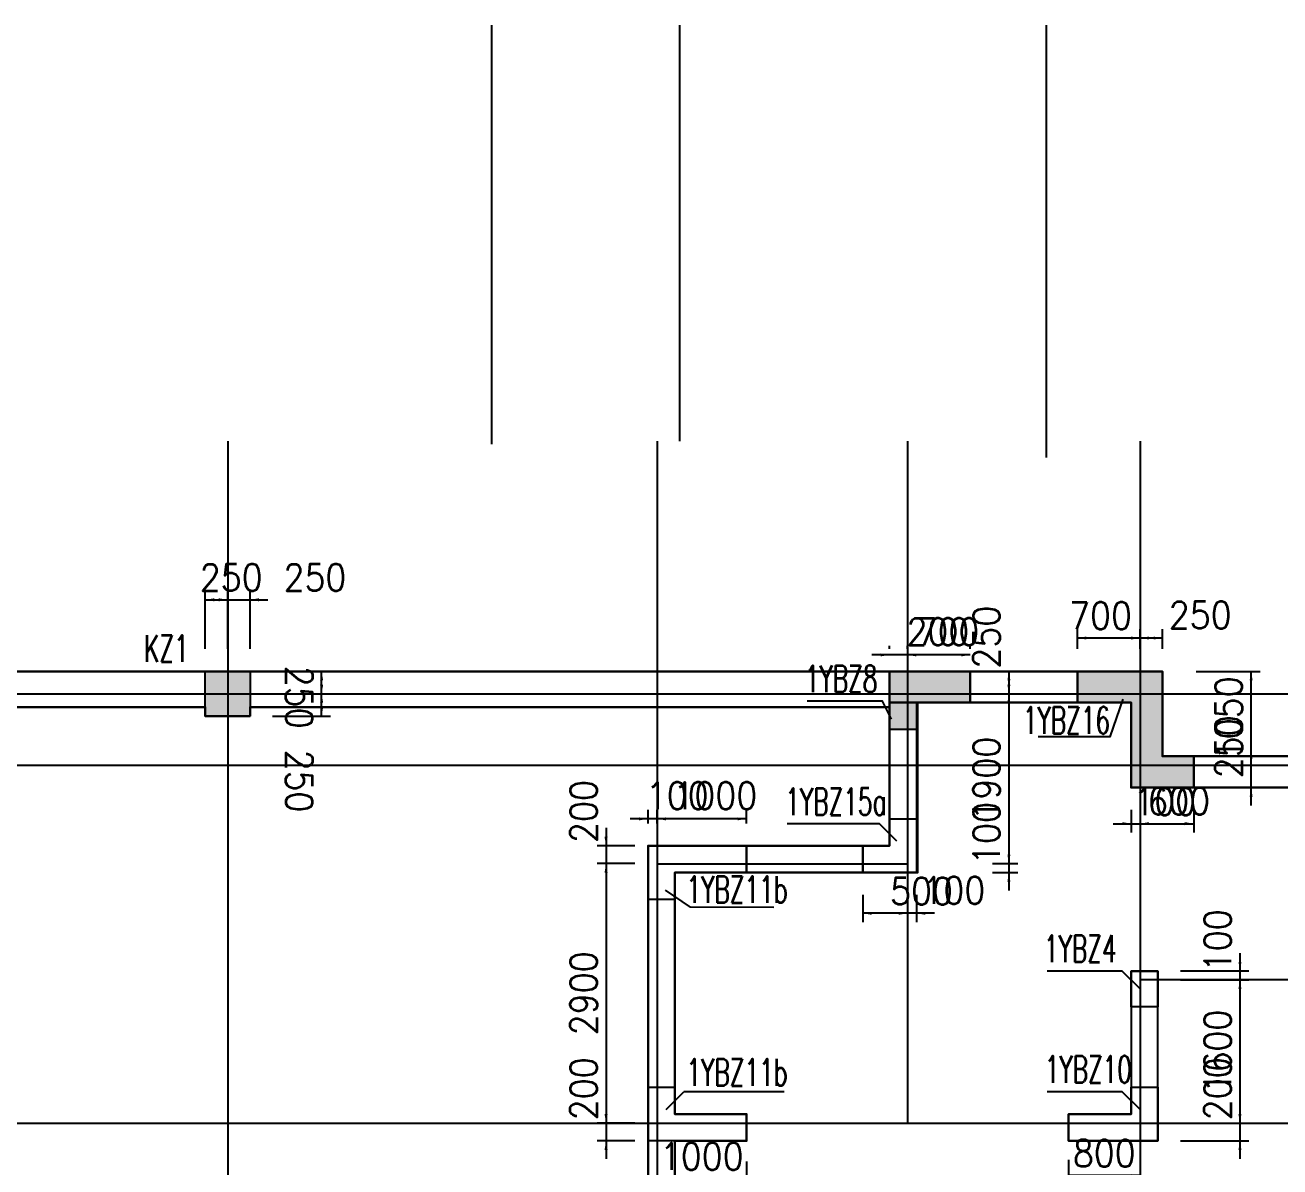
# Model space of a CAD drawing. Extents: x 387171 to 699106, y 11966 to 245688.
# Drawn here: x 635443 to 649471, y 226148 to 238913 of the extents above; entities that cross this region are included whole.
import ezdxf

# ---------------------------------------------------------------- set-up
doc = ezdxf.new("R2010")
doc.units = 0
doc.header["$LTSCALE"] = 100
doc.header["$MEASUREMENT"] = 0
for name, color, linetype in [('b边缘构件', 235, 'Continuous'), ('COLU', 7, 'Continuous'), ('DIM', 3, 'Continuous'), ('DOTE', 253, 'Continuous'), ('HATCH', 254, 'Continuous'), ('NUM', 7, 'Continuous'), ('TEXT', 7, 'Continuous'), ('THIN', 7, 'Continuous'), ('wall-主楼', 2, 'Continuous'), ('Y阴影', 254, 'Continuous'), ('小尺寸', 4, 'Continuous')]:
    doc.layers.add(name, color=color, linetype=linetype)
doc.styles.get("Standard").update_dxf_attribs({"font": 'standard'})
doc.dimstyles.get("Standard").update_dxf_attribs({"dimtxt": 300, "dimasz": 100, "dimexe": 100, "dimexo": 250, "dimgap": 100, "dimtad": 0, "dimtoh": 1, "dimdec": 0, "dimdsep": 46, "dimcen": 0.09, "dimclrt": 7, "dimadec": 0, "dimazin": 0, "dimtfac": 1, "dimtdec": 4, "dimtofl": 0, "dimtmove": 0, "dimatfit": 3, "dimfxl": 1, "dimtolj": 1, "dimtzin": 0, "dimarcsym": 0})

# ---------------------------------------------------------------- blocks, each defined once
blk = doc.blocks.new('*D3392')
at = {"layer": '小尺寸', "color": 0, "linetype": 'ByBlock', "lineweight": -2}
for p, q in [((647908, 231938), (647908, 232160)), ((648158, 232060), (647908, 232060)), ((648158, 231938), (648158, 232160))]:
    blk.add_line(p, q, dxfattribs=at)
for points in [[(647908, 232060), (648008, 232077), (648008, 232044)], [(648158, 232060), (648058, 232044), (648058, 232077)]]:
    blk.add_solid(points, dxfattribs=at)
at = {"layer": '小尺寸', "color": 7, "linetype": 'Continuous', "lineweight": -2, "insert": (648580, 232318), "char_height": 300, "width": 566.67, "attachment_point": 5, "rotation": 360}
blk.add_mtext('250', dxfattribs=at)
blk = doc.blocks.new('*D3572')
at = {"layer": '小尺寸', "color": 0, "linetype": 'ByBlock', "lineweight": -2}
for p, q in [((647208, 231938), (647208, 232160)), ((647908, 232060), (647208, 232060)), ((647908, 231938), (647908, 232160))]:
    blk.add_line(p, q, dxfattribs=at)
for points in [[(647208, 232060), (647308, 232077), (647308, 232044)], [(647908, 232060), (647808, 232044), (647808, 232077)]]:
    blk.add_solid(points, dxfattribs=at)
at = {"layer": '小尺寸', "color": 7, "linetype": 'Continuous', "lineweight": -2, "insert": (647466, 232311), "char_height": 300, "width": 566.67, "attachment_point": 5, "rotation": 360}
blk.add_mtext('700', dxfattribs=at)
blk = doc.blocks.new('*D200')
at = {"layer": '小尺寸', "color": 0, "linetype": 'ByBlock', "lineweight": -2}
for p, q in [((647808, 230138), (647808, 229885)), ((647908, 230138), (647908, 229885)), ((647608, 229985), (648108, 229985))]:
    blk.add_line(p, q, dxfattribs=at)
for points in [[(647808, 229985), (647708, 229968), (647708, 230002)], [(647908, 229985), (648008, 230002), (648008, 229968)]]:
    blk.add_solid(points, dxfattribs=at)
at = {"layer": '小尺寸', "color": 7, "linetype": 'Continuous', "lineweight": -2, "insert": (648183, 230232), "char_height": 300, "width": 476.67, "attachment_point": 5, "rotation": 360}
blk.add_mtext('100', dxfattribs=at)
blk = doc.blocks.new('*D4506')
at = {"layer": '小尺寸', "color": 0, "linetype": 'ByBlock', "lineweight": -2}
for p, q in [((647908, 230138), (647908, 229885)), ((648508, 230138), (648508, 229885)), ((647908, 229985), (648508, 229985))]:
    blk.add_line(p, q, dxfattribs=at)
for points in [[(647908, 229985), (648008, 230002), (648008, 229968)], [(648508, 229985), (648408, 229968), (648408, 230002)]]:
    blk.add_solid(points, dxfattribs=at)
at = {"layer": '小尺寸', "color": 7, "linetype": 'Continuous', "lineweight": -2, "insert": (648340, 230237), "char_height": 300, "width": 556.67, "attachment_point": 5, "rotation": 360}
blk.add_mtext('600', dxfattribs=at)
blk = doc.blocks.new('*D694')
at = {"layer": '小尺寸', "color": 0, "linetype": 'ByBlock', "lineweight": -2}
for p, q in [((649149, 230188), (649149, 230838)), ((649117, 230638), (649249, 230638)), ((649117, 230388), (649249, 230388))]:
    blk.add_line(p, q, dxfattribs=at)
for points in [[(649149, 230638), (649133, 230738), (649166, 230738)], [(649149, 230388), (649166, 230288), (649133, 230288)]]:
    blk.add_solid(points, dxfattribs=at)
at = {"layer": '小尺寸', "color": 7, "linetype": 'Continuous', "lineweight": -2, "insert": (648899, 230844), "char_height": 300, "width": 566.67, "attachment_point": 5, "rotation": 90}
blk.add_mtext('250', dxfattribs=at)
blk = doc.blocks.new('*D442')
at = {"layer": '小尺寸', "color": 0, "linetype": 'ByBlock', "lineweight": -2}
for p, q in [((648534, 231688), (649249, 231688)), ((649149, 230638), (649149, 231688)), ((649117, 230638), (649249, 230638))]:
    blk.add_line(p, q, dxfattribs=at)
for points in [[(649149, 231688), (649166, 231588), (649133, 231588)], [(649149, 230638), (649133, 230738), (649166, 230738)]]:
    blk.add_solid(points, dxfattribs=at)
at = {"layer": '小尺寸', "color": 7, "linetype": 'Continuous', "lineweight": -2, "insert": (648899, 231163), "char_height": 300, "width": 690, "attachment_point": 5, "rotation": 90}
blk.add_mtext('1050', dxfattribs=at)
blk = doc.blocks.new('*D1198')
at = {"layer": '小尺寸', "color": 0, "linetype": 'ByBlock', "lineweight": -2}
for p, q in [((645308, 229188), (645308, 228883)), ((645408, 229188), (645408, 228883)), ((645608, 228983), (645108, 228983))]:
    blk.add_line(p, q, dxfattribs=at)
for points in [[(645308, 228983), (645208, 228966), (645208, 228999)], [(645408, 228983), (645508, 228999), (645508, 228966)]]:
    blk.add_solid(points, dxfattribs=at)
at = {"layer": '小尺寸', "color": 7, "linetype": 'Continuous', "lineweight": -2, "insert": (645826, 229239), "char_height": 300, "width": 476.67, "attachment_point": 5, "rotation": 360}
blk.add_mtext('100', dxfattribs=at)
blk = doc.blocks.new('*D932')
at = {"layer": '小尺寸', "color": 0, "linetype": 'ByBlock', "lineweight": -2}
for p, q in [((644808, 229188), (644808, 228883)), ((645308, 229188), (645308, 228883)), ((645308, 228983), (644808, 228983))]:
    blk.add_line(p, q, dxfattribs=at)
for points in [[(644808, 228983), (644908, 228999), (644908, 228966)], [(645308, 228983), (645208, 228966), (645208, 228999)]]:
    blk.add_solid(points, dxfattribs=at)
at = {"layer": '小尺寸', "color": 7, "linetype": 'Continuous', "lineweight": -2, "insert": (645465, 229231), "char_height": 300, "width": 566.67, "attachment_point": 5, "rotation": 360}
blk.add_mtext('500', dxfattribs=at)
blk = doc.blocks.new('*D1684')
at = {"layer": '小尺寸', "color": 0, "linetype": 'ByBlock', "lineweight": -2}
for p, q in [((645308, 231938), (645308, 231972)), ((646008, 231938), (646008, 231972)), ((646008, 231872), (645308, 231872))]:
    blk.add_line(p, q, dxfattribs=at)
for points in [[(645308, 231872), (645408, 231888), (645408, 231855)], [(646008, 231872), (645908, 231855), (645908, 231888)]]:
    blk.add_solid(points, dxfattribs=at)
at = {"layer": '小尺寸', "color": 7, "linetype": 'Continuous', "lineweight": -2, "insert": (645761, 232132), "char_height": 300, "width": 566.67, "attachment_point": 5, "rotation": 360}
blk.add_mtext('700', dxfattribs=at)
blk = doc.blocks.new('*D1441')
at = {"layer": '小尺寸', "color": 0, "linetype": 'ByBlock', "lineweight": -2}
for p, q in [((645108, 231938), (645108, 231972)), ((645308, 231938), (645308, 231972)), ((645508, 231872), (644908, 231872))]:
    blk.add_line(p, q, dxfattribs=at)
for points in [[(645108, 231872), (645008, 231855), (645008, 231888)], [(645308, 231872), (645408, 231888), (645408, 231855)]]:
    blk.add_solid(points, dxfattribs=at)
at = {"layer": '小尺寸', "color": 7, "linetype": 'Continuous', "lineweight": -2, "insert": (645648, 232132), "char_height": 300, "width": 566.67, "attachment_point": 5, "rotation": 360}
blk.add_mtext('200', dxfattribs=at)
blk = doc.blocks.new('*D1612')
at = {"layer": '小尺寸', "color": 0, "linetype": 'ByBlock', "lineweight": -2}
for p, q in [((642508, 229988), (642508, 230139)), ((643508, 229988), (643508, 230139)), ((643508, 230039), (642508, 230039))]:
    blk.add_line(p, q, dxfattribs=at)
for points in [[(642508, 230039), (642608, 230055), (642608, 230022)], [(643508, 230039), (643408, 230022), (643408, 230055)]]:
    blk.add_solid(points, dxfattribs=at)
at = {"layer": '小尺寸', "color": 7, "linetype": 'Continuous', "lineweight": -2, "insert": (643159, 230299), "char_height": 300, "width": 690, "attachment_point": 5, "rotation": 360}
blk.add_mtext('1000', dxfattribs=at)
blk = doc.blocks.new('*D2511')
at = {"layer": '小尺寸', "color": 0, "linetype": 'ByBlock', "lineweight": -2}
for p, q in [((642408, 229988), (642408, 230139)), ((642508, 229988), (642508, 230139)), ((642708, 230039), (642208, 230039))]:
    blk.add_line(p, q, dxfattribs=at)
for points in [[(642408, 230039), (642308, 230022), (642308, 230055)], [(642508, 230039), (642608, 230055), (642608, 230022)]]:
    blk.add_solid(points, dxfattribs=at)
at = {"layer": '小尺寸', "color": 7, "linetype": 'Continuous', "lineweight": -2, "insert": (642734, 230299), "char_height": 300, "width": 476.67, "attachment_point": 5, "rotation": 360}
blk.add_mtext('100', dxfattribs=at)
blk = doc.blocks.new('*D2133')
at = {"layer": '小尺寸', "color": 0, "linetype": 'ByBlock', "lineweight": -2}
for p, q in [((642508, 226208), (642508, 225915)), ((643508, 226208), (643508, 225915)), ((643508, 226015), (642508, 226015))]:
    blk.add_line(p, q, dxfattribs=at)
for points in [[(642508, 226015), (642608, 226032), (642608, 225999)], [(643508, 226015), (643408, 225999), (643408, 226032)]]:
    blk.add_solid(points, dxfattribs=at)
at = {"layer": '小尺寸', "color": 7, "linetype": 'Continuous', "lineweight": -2, "insert": (643008, 226265), "char_height": 300, "width": 690, "attachment_point": 5, "rotation": 360}
blk.add_mtext('1000', dxfattribs=at)
blk = doc.blocks.new('*D1539')
at = {"layer": '小尺寸', "color": 0, "linetype": 'ByBlock', "lineweight": -2}
for p, q in [((646258, 231688), (646541, 231688)), ((646441, 231688), (646441, 231438)), ((646258, 231438), (646541, 231438))]:
    blk.add_line(p, q, dxfattribs=at)
for points in [[(646441, 231688), (646458, 231588), (646425, 231588)], [(646441, 231438), (646425, 231538), (646458, 231538)]]:
    blk.add_solid(points, dxfattribs=at)
at = {"layer": '小尺寸', "color": 7, "linetype": 'Continuous', "lineweight": -2, "insert": (646191, 232071), "char_height": 300, "width": 566.67, "attachment_point": 5, "rotation": 90}
blk.add_mtext('250', dxfattribs=at)
blk = doc.blocks.new('*D2451')
at = {"layer": '小尺寸', "color": 0, "linetype": 'ByBlock', "lineweight": -2}
for p, q in [((646258, 231438), (646541, 231438)), ((646441, 231438), (646441, 229538)), ((646258, 229538), (646541, 229538))]:
    blk.add_line(p, q, dxfattribs=at)
for points in [[(646441, 231438), (646458, 231338), (646425, 231338)], [(646441, 229538), (646425, 229638), (646458, 229638)]]:
    blk.add_solid(points, dxfattribs=at)
at = {"layer": '小尺寸', "color": 7, "linetype": 'Continuous', "lineweight": -2, "insert": (646191, 230488), "char_height": 300, "width": 685, "attachment_point": 5, "rotation": 90}
blk.add_mtext('1900', dxfattribs=at)
blk = doc.blocks.new('*D2059')
at = {"layer": '小尺寸', "color": 0, "linetype": 'ByBlock', "lineweight": -2}
for p, q in [((646441, 229738), (646441, 229238)), ((646258, 229538), (646541, 229538)), ((646258, 229438), (646541, 229438))]:
    blk.add_line(p, q, dxfattribs=at)
for points in [[(646441, 229538), (646425, 229638), (646458, 229638)], [(646441, 229438), (646458, 229338), (646425, 229338)]]:
    blk.add_solid(points, dxfattribs=at)
at = {"layer": '小尺寸', "color": 7, "linetype": 'Continuous', "lineweight": -2, "insert": (646191, 229876), "char_height": 300, "width": 476.67, "attachment_point": 5, "rotation": 90}
blk.add_mtext('100', dxfattribs=at)
blk = doc.blocks.new('*D1187')
at = {"layer": '小尺寸', "color": 0, "linetype": 'ByBlock', "lineweight": -2}
for p, q in [((647908, 226429), (647908, 225951)), ((647108, 226228), (647108, 225951)), ((647908, 226051), (647108, 226051))]:
    blk.add_line(p, q, dxfattribs=at)
for points in [[(647108, 226051), (647208, 226067), (647208, 226034)], [(647908, 226051), (647808, 226034), (647808, 226067)]]:
    blk.add_solid(points, dxfattribs=at)
at = {"layer": '小尺寸', "color": 7, "linetype": 'Continuous', "lineweight": -2, "insert": (647508, 226301), "char_height": 300, "width": 566.67, "attachment_point": 5}
blk.add_mtext('800', dxfattribs=at)
blk = doc.blocks.new('*D148')
at = {"layer": '小尺寸', "color": 0, "linetype": 'ByBlock', "lineweight": -2}
for p, q in [((641938, 229938), (641938, 229338)), ((642258, 229738), (641838, 229738)), ((642258, 229538), (641838, 229538))]:
    blk.add_line(p, q, dxfattribs=at)
for points in [[(641938, 229738), (641921, 229838), (641955, 229838)], [(641938, 229538), (641955, 229438), (641921, 229438)]]:
    blk.add_solid(points, dxfattribs=at)
at = {"layer": '小尺寸', "color": 7, "linetype": 'Continuous', "lineweight": -2, "insert": (641688, 230121), "char_height": 300, "width": 566.67, "attachment_point": 5, "rotation": 90}
blk.add_mtext('200', dxfattribs=at)
blk = doc.blocks.new('*D4454')
at = {"layer": '小尺寸', "color": 0, "linetype": 'ByBlock', "lineweight": -2}
for p, q in [((642258, 229538), (641838, 229538)), ((641938, 229538), (641938, 226638)), ((642258, 226638), (641838, 226638))]:
    blk.add_line(p, q, dxfattribs=at)
for points in [[(641938, 229538), (641955, 229438), (641921, 229438)], [(641938, 226638), (641921, 226738), (641955, 226738)]]:
    blk.add_solid(points, dxfattribs=at)
at = {"layer": '小尺寸', "color": 7, "linetype": 'Continuous', "lineweight": -2, "insert": (641688, 228088), "char_height": 300, "width": 775, "attachment_point": 5, "rotation": 90}
blk.add_mtext('2900', dxfattribs=at)
blk = doc.blocks.new('*D643')
at = {"layer": '小尺寸', "color": 0, "linetype": 'ByBlock', "lineweight": -2}
for p, q in [((641938, 226838), (641938, 226238)), ((642258, 226638), (641838, 226638)), ((642258, 226438), (641838, 226438))]:
    blk.add_line(p, q, dxfattribs=at)
for points in [[(641938, 226638), (641921, 226738), (641955, 226738)], [(641938, 226438), (641955, 226338), (641921, 226338)]]:
    blk.add_solid(points, dxfattribs=at)
at = {"layer": '小尺寸', "color": 7, "linetype": 'Continuous', "lineweight": -2, "insert": (641688, 227021), "char_height": 300, "width": 566.67, "attachment_point": 5, "rotation": 90}
blk.add_mtext('200', dxfattribs=at)
blk = doc.blocks.new('*D389')
at = {"layer": '小尺寸', "color": 0, "linetype": 'ByBlock', "lineweight": -2}
for p, q in [((649025, 226238), (649025, 226838)), ((648358, 226638), (649125, 226638)), ((648358, 226438), (649125, 226438))]:
    blk.add_line(p, q, dxfattribs=at)
for points in [[(649025, 226638), (649008, 226738), (649041, 226738)], [(649025, 226438), (649041, 226338), (649008, 226338)]]:
    blk.add_solid(points, dxfattribs=at)
at = {"layer": '小尺寸', "color": 7, "linetype": 'Continuous', "lineweight": -2, "insert": (648775, 227021), "char_height": 300, "width": 566.67, "attachment_point": 5, "rotation": 90}
blk.add_mtext('200', dxfattribs=at)
blk = doc.blocks.new('*D1146')
at = {"layer": '小尺寸', "color": 0, "linetype": 'ByBlock', "lineweight": -2}
for p, q in [((648358, 228238), (649125, 228238)), ((649025, 226638), (649025, 228238)), ((648358, 226638), (649125, 226638))]:
    blk.add_line(p, q, dxfattribs=at)
for points in [[(649025, 228238), (649041, 228138), (649008, 228138)], [(649025, 226638), (649008, 226738), (649041, 226738)]]:
    blk.add_solid(points, dxfattribs=at)
at = {"layer": '小尺寸', "color": 7, "linetype": 'Continuous', "lineweight": -2, "insert": (648775, 227438), "char_height": 300, "width": 685, "attachment_point": 5, "rotation": 90}
blk.add_mtext('1600', dxfattribs=at)
blk = doc.blocks.new('*D877')
at = {"layer": '小尺寸', "color": 0, "linetype": 'ByBlock', "lineweight": -2}
for p, q in [((649025, 228038), (649025, 228538)), ((648358, 228338), (649125, 228338)), ((648358, 228238), (649125, 228238))]:
    blk.add_line(p, q, dxfattribs=at)
for points in [[(649025, 228338), (649008, 228438), (649041, 228438)], [(649025, 228238), (649041, 228138), (649008, 228138)]]:
    blk.add_solid(points, dxfattribs=at)
at = {"layer": '小尺寸', "color": 7, "linetype": 'Continuous', "lineweight": -2, "insert": (648775, 228676), "char_height": 300, "width": 476.67, "attachment_point": 5, "rotation": 90}
blk.add_mtext('100', dxfattribs=at)
blk = doc.blocks.new('*D2677')
at = {"layer": 'DIM', "color": 0, "linetype": 'ByBlock', "lineweight": -2}
for p, q in [((637458, 231938), (637458, 232588)), ((637708, 231938), (637708, 232588)), ((637458, 232488), (637708, 232488))]:
    blk.add_line(p, q, dxfattribs=at)
for points in [[(637458, 232488), (637558, 232505), (637558, 232471)], [(637708, 232488), (637608, 232471), (637608, 232505)]]:
    blk.add_solid(points, dxfattribs=at)
at = {"layer": 'DIM', "color": 7, "linetype": 'Continuous', "lineweight": -2, "insert": (637748, 232738), "char_height": 300, "width": 566.67, "attachment_point": 5}
blk.add_mtext('250', dxfattribs=at)
blk = doc.blocks.new('*D3571')
at = {"layer": 'DIM', "color": 0, "linetype": 'ByBlock', "lineweight": -2}
for p, q in [((637708, 231938), (637708, 232588)), ((637958, 231938), (637958, 232588)), ((637508, 232488), (638158, 232488))]:
    blk.add_line(p, q, dxfattribs=at)
for points in [[(637708, 232488), (637608, 232471), (637608, 232505)], [(637958, 232488), (638058, 232505), (638058, 232471)]]:
    blk.add_solid(points, dxfattribs=at)
at = {"layer": 'DIM', "color": 7, "linetype": 'Continuous', "lineweight": -2, "insert": (638684, 232738), "char_height": 300, "width": 566.67, "attachment_point": 5}
blk.add_mtext('250', dxfattribs=at)
blk = doc.blocks.new('*D3218')
at = {"layer": 'DIM', "color": 0, "linetype": 'ByBlock', "lineweight": -2}
for p, q in [((638208, 231438), (638858, 231438)), ((638758, 231188), (638758, 231438)), ((638208, 231188), (638858, 231188))]:
    blk.add_line(p, q, dxfattribs=at)
for points in [[(638758, 231438), (638775, 231338), (638741, 231338)], [(638758, 231188), (638741, 231288), (638775, 231288)]]:
    blk.add_solid(points, dxfattribs=at)
at = {"layer": 'DIM', "color": 7, "linetype": 'Continuous', "lineweight": -2, "insert": (638508, 230462), "char_height": 300, "width": 566.67, "attachment_point": 5, "rotation": 270}
blk.add_mtext('250', dxfattribs=at)
blk = doc.blocks.new('*D4100')
at = {"layer": 'DIM', "color": 0, "linetype": 'ByBlock', "lineweight": -2}
for p, q in [((638208, 231688), (638858, 231688)), ((638758, 231438), (638758, 231688)), ((638208, 231438), (638858, 231438))]:
    blk.add_line(p, q, dxfattribs=at)
for points in [[(638758, 231688), (638775, 231588), (638741, 231588)], [(638758, 231438), (638741, 231538), (638775, 231538)]]:
    blk.add_solid(points, dxfattribs=at)
at = {"layer": 'DIM', "color": 7, "linetype": 'Continuous', "lineweight": -2, "insert": (638508, 231398), "char_height": 300, "width": 566.67, "attachment_point": 5, "rotation": 270}
blk.add_mtext('250', dxfattribs=at)

msp = doc.modelspace()

# ---------------------------------------------------------------- hatches: boundary and pattern name
at = {"layer": 'HATCH'}
msp.add_hatch(color=256, dxfattribs=at).paths.add_polyline_path([(637958.1, 231187.9), (637458.1, 231187.9), (637458.1, 231687.9), (637958.1, 231687.9)], flags=0)
at = {"layer": 'Y阴影'}
for points in [[(646008.1, 231687.9), (646008.1, 231337.9), (645408.1, 231337.9), (645408.1, 231037.9), (645108.1, 231037.9), (645108.1, 231687.9)], [(648508.1, 230737.9), (648508.1, 230387.9), (647808.1, 230387.9), (647808.1, 231337.9), (647208.1, 231337.9), (647208.1, 231687.9), (648158.1, 231687.9), (648158.1, 230737.9)]]:
    msp.add_hatch(color=256, dxfattribs=at).paths.add_polyline_path(points, flags=0)
h = msp.add_hatch(dxfattribs=at)
h.set_pattern_fill('ANSI31', color=256, scale=25, style=0)
h.set_pattern_definition([])
h.paths.add_polyline_path([(645408.1, 230037.9), (645408.1, 229437.9), (644808.1, 229437.9), (644808.1, 229737.9), (645108.1, 229737.9), (645108.1, 230037.9)], flags=0)
h = msp.add_hatch(dxfattribs=at)
h.set_pattern_fill('ANSI31', color=256, scale=25, style=0)
h.set_pattern_definition([])
h.paths.add_polyline_path([(643508.1, 229737.9), (643508.1, 229437.9), (642708.1, 229437.9), (642708.1, 229137.9), (642408.1, 229137.9), (642408.1, 229737.9)], flags=0)
h = msp.add_hatch(dxfattribs=at)
h.set_pattern_fill('ANSI31', color=256, scale=25, style=0)
h.set_pattern_definition([])
h.paths.add_polyline_path([(648108.1, 228337.9), (648108.1, 227937.9), (647808.1, 227937.9), (647808.1, 228337.9)], flags=0)
h = msp.add_hatch(dxfattribs=at)
h.set_pattern_fill('ANSI31', color=256, scale=25, style=0)
h.set_pattern_definition([])
h.paths.add_polyline_path([(643508.1, 226737.9), (643508.1, 226437.9), (642408.1, 226437.9), (642408.1, 227037.9), (642708.1, 227037.9), (642708.1, 226737.9)], flags=0)
h = msp.add_hatch(dxfattribs=at)
h.set_pattern_fill('ANSI31', color=256, scale=25, style=0)
h.set_pattern_definition([])
h.paths.add_polyline_path([(648108.1, 227037.9), (648108.1, 226437.9), (647108.1, 226437.9), (647108.1, 226737.9), (647808.1, 226737.9), (647808.1, 227037.9)], flags=0)

# ---------------------------------------------------------------- linework, layer by layer
at = {"color": 6, "lineweight": 30}
msp.add_lwpolyline([(476181.3, 232428.8), (494258.1, 233154.4), (494258.1, 231537.9), (540808.1, 231537.9), (540808.1, 232387.9), (590208.1, 232387.9), (590208.1, 232187.9), (593108.1, 232187.9), (593108.1, 230737.9), (608058.1, 230737.9), (608058.1, 231687.9), (648158.1, 231687.9), (648158.1, 230737.9), (657058.1, 230737.9), (657158.1, 196187.9), (658248.2, 196187.9), (663075.9, 83077.9), (659946, 47787.8), (654318.1, 48286.9), (653832.2, 42808.4), (496133.5, 56794.9), (482757.4, 68610.1), (476181.3, 232428.8)], dxfattribs=at)
at = {"color": 1, "lineweight": 30}
for points in [[(652208.1, 230737.9), (648158.1, 230737.9), (648158.1, 231687.9), (645108.1, 231687.9), (645108.1, 229737.9), (642408.1, 229737.9), (642408.1, 225337.9), (631758.1, 225337.9), (631758.1, 229237.9), (624358.1, 229237.9), (624358.1, 226837.9), (623608.1, 226837.9), (623608.1, 225337.9), (613908.1, 225337.9), (613908.1, 229737.9), (611108.1, 229737.9), (611108.1, 231687.9), (608058.1, 231687.9), (608058.1, 230737.9), (604008.1, 230737.9)], [(631456.8, 231687.9), (645108.1, 231687.9), (645108.1, 231287.9), (637958.1, 231287.9), (637958.1, 231187.9), (637458.1, 231187.9), (637458.1, 231287.9), (633158.1, 231287.9), (633158.1, 231187.9), (632658.1, 231187.9), (632658.1, 231287.9), (631458.1, 231287.9), (631458.1, 231687.9)]]:
    msp.add_lwpolyline(points, dxfattribs=at)
at = {"color": 4, "lineweight": 30}
msp.add_lwpolyline([(631456.8, 231687.9), (646008.1, 231687.9), (646008.1, 231337.9), (645421.1, 231337.9), (645421.1, 229437.9), (642708.1, 229437.9), (642708, 226737.9), (643508.1, 226738), (643508.1, 226437.9), (642708.1, 226437.9), (642708.1, 225337.9), (641908.1, 225338), (641908.1, 225037.9), (637858.1, 225037.9), (637858.1, 222837.9), (637558.1, 222837.9), (637558.1, 225037.9), (633058.1, 225037.9)], dxfattribs=at)
at = {"color": 2, "lineweight": 30}
msp.add_lwpolyline([(645108.1, 231687.9), (648158.1, 231687.9), (648158.1, 230737.9), (652208.1, 230737.9), (652208.1, 228588.6), (652808.1, 228588.6), (652808.1, 226037.9), (652458.1, 226037.9), (652458.1, 228137.9), (651858.1, 228137.9), (651858.1, 230387.9), (647808.1, 230387.9), (647808.1, 231337.9), (645421.1, 231337.9), (645108.1, 231337.9), (645108.1, 231687.9)], dxfattribs=at)
at = {"layer": 'b边缘构件'}
for points in [[(646008.1, 231687.9), (646008.1, 231337.9), (645408.1, 231337.9), (645408.1, 231037.9), (645108.1, 231037.9), (645108.1, 231687.9), (646008.1, 231687.9)], [(648158.1, 231687.9), (647208.1, 231687.9)], [(647208.1, 231687.9), (647208.1, 231337.9)], [(648508.1, 230737.9), (648508.1, 230387.9), (647808.1, 230387.9), (647808.1, 231337.9), (647208.1, 231337.9), (647208.1, 231687.9), (648158.1, 231687.9), (648158.1, 230737.9), (648508.1, 230737.9)], [(648158.1, 230737.9), (648158.1, 231687.9)], [(647808.1, 231337.9), (647208.1, 231337.9)], [(647808.1, 230387.9), (647808.1, 231337.9)], [(648508.1, 230737.9), (648158.1, 230737.9)], [(648508.1, 230387.9), (648508.1, 230737.9)], [(648508.1, 230387.9), (647808.1, 230387.9)], [(645408.1, 230037.9), (645408.1, 229437.9), (644808.1, 229437.9), (644808.1, 229737.9), (645108.1, 229737.9), (645108.1, 230037.9), (645408.1, 230037.9)], [(643508.1, 229737.9), (642408.1, 229737.9)], [(643508.1, 229737.9), (643508.1, 229437.9), (642708.1, 229437.9), (642708.1, 229137.9), (642408.1, 229137.9), (642408.1, 229737.9), (643508.1, 229737.9)], [(643508.1, 229437.9), (643508.1, 229737.9)], [(645108.1, 229737.9), (644808.1, 229737.9)], [(644808.1, 229737.9), (644808.1, 229437.9)], [(643508.1, 229437.9), (642708.1, 229437.9)], [(645408.1, 229437.9), (644808.1, 229437.9)], [(648108.1, 228337.9), (647808.1, 228337.9)], [(648108.1, 228337.9), (648108.1, 227937.9), (647808.1, 227937.9), (647808.1, 228337.9), (648108.1, 228337.9)], [(643508.1, 226737.9), (643508.1, 226437.9), (642408.1, 226437.9), (642408.1, 227037.9), (642708.1, 227037.9), (642708.1, 226737.9), (643508.1, 226737.9)], [(648108.1, 227037.9), (648108.1, 226437.9), (647108.1, 226437.9), (647108.1, 226737.9), (647808.1, 226737.9), (647808.1, 227037.9), (648108.1, 227037.9)], [(643508.1, 226737.9), (642708.1, 226737.9)], [(643508.1, 226437.9), (643508.1, 226737.9)], [(647808.1, 226737.9), (647108.1, 226737.9)], [(647108.1, 226737.9), (647108.1, 226437.9)], [(643508.1, 226437.9), (642408.1, 226437.9)], [(648108.1, 226437.9), (647108.1, 226437.9)]]:
    msp.add_lwpolyline(points, dxfattribs=at)
at = {"layer": 'COLU'}
msp.add_lwpolyline([(637958.1, 231187.9), (637458.1, 231187.9), (637458.1, 231687.9), (637958.1, 231687.9)], close=True, dxfattribs=at)
at = {"layer": 'DOTE'}
for p, q in [((640658.1, 238913.1), (640658.1, 234226.6)), ((642758.1, 238913.1), (642758.1, 234260.7)), ((646858.1, 238913.1), (646858.1, 234078)), ((637708.1, 234260.7), (637708.1, 216716.5)), ((642508.1, 234260.7), (642508.1, 210537.9)), ((645308.1, 234260.7), (645308.1, 226637.9)), ((647908.1, 234260.7), (647908.1, 225237.9)), ((608308.1, 231437.9), (664810.3, 231437.9)), ((590108.1, 230637.9), (664810.3, 230637.9)), ((642508.1, 229537.9), (645308.1, 229537.9)), ((664518.6, 228237.9), (647908.1, 228237.9)), ((599084.7, 226637.9), (664768.6, 226637.9))]:
    msp.add_line(p, q, dxfattribs=at)
at = {"layer": 'THIN', "color": 200}
for p, q in [((643962.2, 229987.9), (644989.7, 229987.9)), ((645189.7, 229787.9), (644989.7, 229987.9)), ((642599.4, 229241.8), (642879, 229050.4)), ((643814.5, 229049.1), (642879, 229050.4)), ((642608.1, 226787.9), (642808.1, 226987.9)), ((643929.7, 226987.9), (642808.1, 226987.9))]:
    msp.add_line(p, q, dxfattribs=at)
for points in [[(645127.3, 231154.2), (645027.3, 231354.2), (644187.3, 231354.2)], [(647714.3, 231376.2), (647570.3, 230956), (646769.5, 230956)], [(647908.1, 228137.9), (647708.1, 228337.9), (646868.1, 228337.9)], [(647908.1, 226787.9), (647708.1, 226987.9), (646868.1, 226987.9)]]:
    msp.add_lwpolyline(points, dxfattribs=at)
at = {"layer": 'wall-主楼'}
for points in [[(644808.1, 229437.9), (644808.1, 229737.9), (645108.1, 229737.9), (645108.1, 231687.9), (646008.1, 231687.9), (646008.1, 231337.9), (645408.1, 231337.9), (645408.1, 229437.9)], [(648158.1, 230737.9), (648508.1, 230737.9), (648508.1, 230387.9), (647808.1, 230387.9), (647808.1, 231337.9), (647208.1, 231337.9), (647208.1, 231687.9), (648158.1, 231687.9)], [(642408.1, 226437.9), (642408.1, 229737.9), (643508.1, 229737.9), (643508.1, 229437.9), (642708.1, 229437.9), (642708.1, 226737.9), (643508.1, 226737.9), (643508.1, 226437.9)], [(647108.1, 226437.9), (648108.1, 226437.9), (648108.1, 228337.9), (647808.1, 228337.9), (647808.1, 226737.9), (647108.1, 226737.9)]]:
    msp.add_lwpolyline(points, close=True, dxfattribs=at)

# ---------------------------------------------------------------- texts
at = {"layer": 'NUM', "color": 200, "width": 0.7}
msp.add_text('KZ1', height=300, dxfattribs=at).set_placement((636773.1, 231794))
at = {"layer": 'TEXT', "color": 200, "width": 0.7}
for s, rotation, p in [('1YBZ8', 360, (644160, 231454.2)), ('1YBZ16', 360, (646596.3, 230990.8)), ('1YBZ15a', 360, (643940.9, 230081.9)), ('1YBZ11b', 360, (642836.6, 229099)), ('1YBZ4', 360, (646832.7, 228437.9)), ('1YBZ11b', 0, (642835.6, 227055.1)), ('1YBZ10', 360, (646840.8, 227087.9))]:
    msp.add_text(s, height=300, rotation=rotation, dxfattribs=at).set_placement(p)

# ---------------------------------------------------------------- dimensions: what is measured, and where the dimension line sits
at = {"layer": 'DIM', "color": 200}
for p1, p2, distance, picture, middle in [((637458.1, 231687.9), (637708.1, 231687.9), 800, '*D2677', (637240, 232737.9)), ((637708.1, 231687.9), (637958.1, 231687.9), 800, '*D3571', (638176.1, 232737.9)), ((637958.1, 231437.9), (637958.1, 231687.9), -800, '*D4100', (638508.1, 231906)), ((637958.1, 231187.9), (637958.1, 231437.9), -800, '*D3218', (638508.1, 230969.9))]:
    dim = msp.add_aligned_dim(p1=p1, p2=p2, distance=distance, dimstyle='Standard', dxfattribs=at)
    dim.commit()
    dim.dimension.update_dxf_attribs({"geometry": picture, "text_midpoint": middle})
at = {"layer": '小尺寸'}
for base, p1, p2, angle, picture, middle in [((647208.1, 232060.4), (647908.1, 231687.9), (647208.1, 231687.9), 180, '*D3572', (647465.8, 232310.6)), ((647908.1, 232060.4), (648158.1, 231687.9), (647908.1, 231687.9), 180, '*D3392', (648071.2, 232317.8)), ((645108.1, 231871.7), (645308.1, 231687.9), (645108.1, 231687.9), 180, '*D1441', (645165, 232132.1)), ((645308.1, 231871.7), (646008.1, 231687.9), (645308.1, 231687.9), 180, '*D1684', (645760.9, 232132.1)), ((646441.3, 231437.7), (646008.1, 231687.9), (646008.1, 231437.7), 90, '*D1539', (646191.3, 231562.8)), ((649149.5, 231687.9), (648867.3, 230637.8), (648284, 231687.9), 90, '*D442', (648899.5, 231162.9)), ((646441.3, 229537.9), (646008.1, 231437.7), (646008.1, 229537.9), 90, '*D2451', (646191.3, 230487.8)), ((649149.5, 230637.8), (648867.3, 230387.9), (648867.3, 230637.8), 90, '*D694', (648899.5, 230336)), ((642408.1, 230038.8), (642508.1, 229737.9), (642408.1, 229737.9), 180, '*D2511', (642345.7, 230299.5)), ((642508.1, 230038.8), (643508.1, 229737.9), (642508.1, 229737.9), 180, '*D1612', (643158.7, 230299.5)), ((641937.9, 229537.9), (642508.1, 229737.9), (642508.1, 229537.9), 90, '*D148', (641687.9, 229637.9)), ((647908.1, 229985.1), (647808.1, 230387.9), (647908.1, 230387.9), 180, '*D200', (647794.6, 230232.3)), ((648508.1, 229985.1), (647908.1, 230387.9), (648508.1, 230387.9), 180, '*D4506', (648339.6, 230237)), ((646441.3, 229437.9), (646008.1, 229537.9), (646008.1, 229437.9), 90, '*D2059', (646191.3, 229487.9)), ((641937.9, 226637.9), (642508.1, 229537.9), (642508.1, 226637.9), 90, '*D4454', (641687.9, 228087.9)), ((644808.1, 228982.6), (645308.1, 229437.9), (644808.1, 229437.9), 180, '*D932', (644831.7, 229231.2)), ((645308.1, 228982.6), (645408.1, 229437.9), (645308.1, 229437.9), 180, '*D1198', (645438, 229239.2)), ((649024.8, 228337.9), (648108.1, 228237.9), (648108.1, 228337.9), 90, '*D877', (648774.8, 228287.9)), ((649024.8, 228237.9), (648108.1, 226637.9), (648108.1, 228237.9), 90, '*D1146', (648774.8, 227437.9)), ((641937.9, 226437.9), (642508.1, 226637.9), (642508.1, 226437.9), 90, '*D643', (641687.9, 226537.9)), ((649024.8, 226637.9), (648108.1, 226437.9), (648108.1, 226637.9), 90, '*D389', (648774.8, 226537.9)), ((642508.1, 226015.3), (643508.1, 226458.2), (642508.1, 226458.2), 180, '*D2133', (643008.1, 226265.3))]:
    dim = msp.add_linear_dim(base=base, p1=p1, p2=p2, angle=angle, dimstyle='Standard', dxfattribs=at)
    dim.commit()
    dim.dimension.update_dxf_attribs({"geometry": picture, "text_midpoint": middle})
dim = msp.add_linear_dim(base=(647108.1, 226050.7), p1=(647908.1, 226678.5), p2=(647108.1, 226478.5), dimstyle='Standard', dxfattribs=at)
dim.commit()
dim.dimension.update_dxf_attribs({"geometry": '*D1187', "text_midpoint": (647508.1, 226300.7)})

doc.saveas('drawing.dxf')
